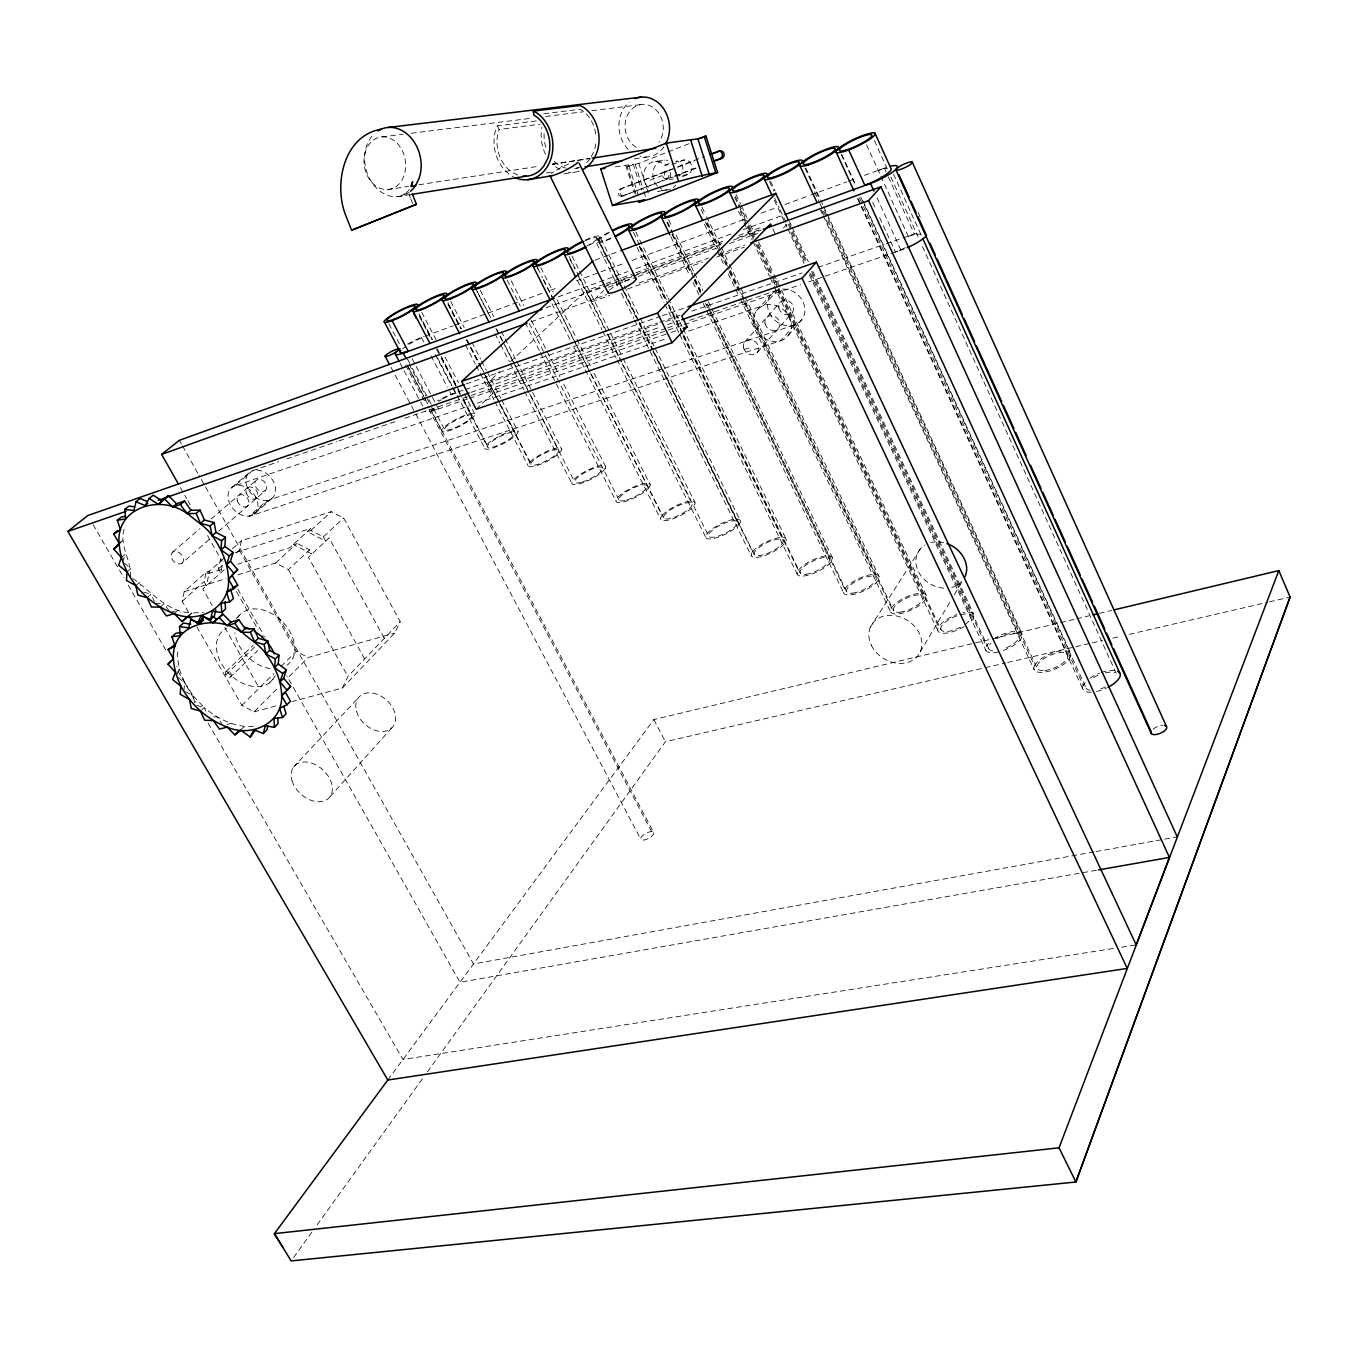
<?xml version="1.0" encoding="UTF-8"?>
<svg xmlns="http://www.w3.org/2000/svg" width="1358" height="1358" viewBox="0 0 1358 1358"><rect width="100%" height="100%" fill="white"/><g stroke="black" fill="none" stroke-linecap="round" stroke-linejoin="round"><path stroke-width="0.75" stroke-dasharray="5 3.75" d="M130.419 577.031C131.998 560.616 118.486 545.509 124.393 528.398M183.958 690.662L184.637 682.65L179.188 668.781L177.202 655.133L177.762 650.974M653.792 832.76L653.181 834.644A7.316 2.852 -28.3 0 1 642.962 840.144A7.316 2.852 -28.3 0 1 643.488 834.898A7.316 2.852 -28.3 0 1 653.419 832.098L430.571 409.233M188.456 612.237L182.176 601.288L184.179 591.698L206.144 572.142L209.573 571.056L206.416 585.722L204.107 581.665L206.144 572.142M222.271 565.607L220.675 572.889L218.4 568.866L220.454 559.411M236.275 552.859L239.364 550.092L241.469 540.705L331.216 511.66L343.608 517.975L400.237 621.692L394.72 633.083L342.403 688.014L292.208 701.56M1083.277 685.043L1083.226 685.247A20.2 8.25 -23.1 0 0 1092.019 692.173M1034.541 665.607L1036.477 662.891A20.047 7.91 -23.6 0 1 1057.509 651.551A20.047 7.91 -23.6 0 1 1071.106 654.929L1068.525 660.124A20.047 7.91 -23.6 0 1 1045.083 672.023A20.047 7.91 -23.6 0 1 1034.541 665.607L827.056 218.876M122.61 561.822L125.309 554.183L121.303 557.527M536.274 120.93L497.334 125.87L495.195 131.76A36.106 29.265 81.6 0 0 513.188 176.744M177.1 674.179L179.188 668.781L176.744 666.048M342.403 688.014L347.903 676.437L400.237 621.692M1068.525 660.124L1071.106 654.929M586.656 162.62A31.54 25.887 82.1 0 0 590.255 158.479L590.323 158.36M591.188 156.696L593.819 151.689M663.739 147.122L663.807 147.02A30.097 25.225 83 0 1 640.059 156.425M920.232 651.84L950.091 601.764M954.351 594.617L962.873 580.307M870.376 627.158L920.486 548.734M1085.093 682.497L1083.226 685.247L862.89 205.381M293.617 1257.491L312.204 1231.689M317.161 1224.814L422.508 1078.693M427.464 1071.818L665.386 741.74L1005.582 662.959M387.811 1080.034L653.877 719.553L1074.619 619.265M998.52 651.908A19.912 7.588 -24.1 0 1 986.349 646.17L988.352 643.488M964.248 626.564A19.776 7.265 -24.6 0 1 944.065 633.286A19.776 7.265 -24.6 0 1 938.65 626.921L940.721 624.29A19.776 7.265 -24.6 0 1 956.864 614.529M891.425 607.875L893.547 605.278A19.64 6.943 -25 0 1 914.324 594.142A19.64 6.943 -25 0 1 926.445 596.96L925.511 599.268A19.64 6.943 -25 0 1 902.51 613.103A19.64 6.943 -25 0 1 891.425 607.875L739.855 292.021M409.284 189.543L405.991 193.498L407.044 192.327L400.746 196.163L404.209 195.111M844.676 588.999L846.849 586.452A19.521 6.62 -25.4 0 1 867.558 575.385A19.521 6.62 -25.4 0 1 879.186 578.016L878.185 580.273A19.521 6.62 -25.4 0 1 855.201 594.023A19.521 6.62 -25.4 0 1 844.676 588.999L706.669 304.396M788.149 335.545L801.729 319.792M757.458 352.333L792.393 312.408M744.591 342.165L779.933 302.579M798.385 570.326L800.626 567.814A19.402 6.298 -25.8 0 1 821.25 556.814A19.402 6.298 -25.8 0 1 832.403 559.275L831.334 561.482A19.402 6.298 -25.8 0 1 808.366 575.113A19.402 6.298 -25.8 0 1 798.385 570.326L683.43 335.613M330.011 796.671L393.192 726.326M119.131 544.32L123.103 539.924L119.097 543.234M756.627 310.626L770.597 295.195M776.42 290.544A19.844 17.128 41.6 0 0 776.861 321.812A19.844 17.128 41.6 0 0 804.904 310.642A19.844 17.128 41.6 0 0 777.845 289.984L763.926 305.363L685.739 332.048M752.553 551.84L754.844 549.362A19.301 5.992 -26.1 0 1 775.401 538.43A19.301 5.992 -26.1 0 1 786.095 540.705L784.941 542.877A19.301 5.992 -26.1 0 1 761.991 556.407A19.301 5.992 -26.1 0 1 752.553 551.84L653.47 351.501M293.43 767.202L358.105 698.131M783.379 228.093L787.759 223.493M196.842 626.853L241.86 705.379L254.065 711.864L278.882 686.893M289.101 676.607L308.079 657.51L394.72 633.083M269.207 682.989L275.131 677.082M241.86 705.379L273.841 673.602M281.038 666.439L296.248 651.314L308.079 657.51M662.229 515.395L664.639 513.001A19.08 5.381 -26.6 0 1 685.043 502.188A19.08 5.381 -26.6 0 1 694.838 504.124L693.531 506.211A19.08 5.381 -26.6 0 1 670.614 519.537A19.08 5.381 -26.6 0 1 662.229 515.395L542.742 278.543M201.714 709.962L204.209 707.552C218.519 719.519 236.886 728.618 256 726.191M230.588 676.861A3.548 2.478 44.8 0 0 228.891 671.565A3.548 2.478 44.8 0 0 225.394 674.094A3.548 2.478 44.8 0 0 230.588 676.861L257.782 650.499M225.988 671.497L253.267 645.22M225.751 674.892L254.523 647.121M476.166 409.233L492.784 393.481L669.07 333.117M604.072 284.246L586.232 290.714L591.782 301.832L603.495 290.697M236.037 618.518L242.148 612.798M237.854 574.875L275.623 563.044L288.422 569.647L309.59 549.82L311.916 554.03L293.328 544.473L296.944 543.336L309.59 549.82M323.391 536.902L325.682 541.078L307.248 531.64L310.846 530.486L323.391 536.902L343.608 517.975M492.784 393.481L487.454 383.177L499.795 371.617M510.608 361.5L586.232 290.714M275.623 563.044L296.944 543.336M310.846 530.486L331.216 511.66M188.117 616.532L191.953 613.052C166.525 612.034 150.874 590.934 131.964 577.897M174.13 613.595L178 610.132L180.631 612.781M224.206 569.732L202.8 588.965L212.221 605.481M182.176 601.288L204.107 581.665M218.4 568.866L222.627 565.081M223.883 558.308L205.958 574.281L223.934 568.595M232.473 548.717L241.469 540.705M530.027 462.059L532.591 459.768A18.808 4.498 -27.2 0 1 560.514 448.021A18.808 4.498 -27.2 0 1 543.845 462.84A18.808 4.498 -27.2 0 1 530.027 462.059L483.176 371.583M160.159 607.145L164.046 603.699L169.258 611.032M251.247 515.633L268.935 500.067M254.201 514.054A17.399 12.68 47.7 0 0 246.053 487.335A17.399 12.68 47.7 0 0 228.755 500.915A17.399 12.68 47.7 0 0 254.201 514.054L271.872 498.505M147.105 597.622L151.027 594.193L154.456 601.713M182.006 563.18A7.248 5.126 47.3 0 0 178.441 552.163A7.248 5.126 47.3 0 0 171.464 557.68A7.248 5.126 47.3 0 0 182.006 563.18L210.745 538.124M218.723 531.165L265.217 490.628A6.875 5.059 47.8 0 0 262.009 480.036A6.875 5.059 47.8 0 0 255.134 485.468A6.875 5.059 47.8 0 0 265.217 490.628M172.585 552.18L199.915 528.686M211.152 519.011L256.339 480.138M135.8 585.638L139.755 582.242L140.57 586.011M486.809 444.609L489.423 442.369A18.723 4.21 -27.4 0 1 509.522 431.81A18.723 4.21 -27.4 0 1 517.619 433.1L516.023 435.018A18.723 4.21 -27.4 0 1 493.209 447.936A18.723 4.21 -27.4 0 1 486.809 444.609L463.01 399.048M231.726 487.539L249.668 472.244A17.196 12.646 47.8 0 0 256.594 498.063A17.196 12.646 47.8 0 0 275.521 487.692A17.196 12.646 47.8 0 0 252.605 470.649L234.662 485.926L469.223 405.906M127.007 571.99L130.979 568.612L124.002 562.959M188.915 615.564L191.953 613.052M240.06 730.027L244.644 726.564M1153.095 729.161L1154.69 728.007A8.437 3.65 -22.3 0 1 1162.601 725.325M1089.965 678.304L1091.934 676.912A20.2 8.25 -23.1 0 1 1099.657 673.093M636.053 194.296L627.158 166.576L633.201 164.199L641.468 190.001M627.158 166.576L638.786 163.384L666.167 152.656M668.119 151.892L689.626 143.456M648.394 187.659A15.074 12.969 82.1 0 1 646.612 166.457A15.074 12.969 82.1 0 1 664.894 165.235L670.428 163.096M695.381 168.036L622.405 196.095A3.684 3.14 81.2 0 1 618.331 193.736A3.684 3.14 81.2 0 1 620.165 189.102L675.944 167.526M677.846 166.796L704.547 156.476M620.165 189.102L694.278 160.855M649.99 180.291L662.11 175.623M621.608 196.265L673.093 176.998M675.045 176.251L696.552 167.985M682.208 176.693L687.725 174.571A7.537 6.518 82.7 0 0 691.578 165.082A7.537 6.518 82.7 0 0 683.159 160.312L673.992 163.86L664.894 165.235M412.051 358.614L438.447 408.775L433.508 410.676A19.453 3.904 -27.5 0 1 425.495 411.27M880.85 176.201L908.23 236.377L914.324 234.034A22.305 4.974 -25 0 1 919.756 232.473M595.008 260.193L618.858 251.366M425.394 336.054L453.216 325.869M455.202 325.139L542.623 293.158M550.567 290.256L558.511 287.353M576.403 280.8L624.086 263.35M632.03 260.447L747.273 218.282M761.193 213.206L777.082 207.384M785.026 204.481L808.876 195.756M810.862 195.026L846.628 181.938M848.614 181.208L856.559 178.305M864.503 175.403L884.381 168.137A22.492 4.38 -25.2 0 1 888.115 166.898M558.308 296.825L627.905 271.549M635.85 268.663L733.286 233.27M743.233 229.655L782.989 215.209M606.041 283.533L633.796 273.484M635.782 272.771L724.968 240.468M738.837 235.46L762.619 226.837M586.962 292.174L604.785 285.723M606.771 285.01L634.526 274.961M636.512 274.248L721.726 243.438M737.581 237.701L761.363 229.095M546.086 307.791L601.9 287.624M603.886 286.911L631.793 276.828M633.779 276.098L721.488 244.406M733.456 240.094L761.346 230.011M608.418 287.2L636.24 277.168M638.226 276.438L715.7 248.48M729.602 243.472L757.424 233.44M531.063 321.795L606.941 294.567M638.888 283.092L708.774 258.003M718.772 254.421L744.727 245.102M591.782 301.832L609.623 295.433M627.447 289.033L702.765 262.043M716.651 257.069L744.388 247.122M466.134 383.941L660.294 316.414M662.297 315.718L688.319 306.67M463.231 390.238L451.196 394.397A19.453 3.904 -27.5 0 0 437.463 400.865M465.234 389.542L657.696 322.898M659.699 322.202L679.747 315.26M691.782 311.101L802.052 272.924M818.093 267.356L884.245 244.457M886.248 243.761L914.324 234.034L886.944 173.773M487.454 383.177L657.713 324.29M665.726 321.523L681.75 315.973M471.09 392.36L659.649 327.329M667.661 324.562L679.696 320.403M252.605 470.649L278.679 461.686M286.691 458.919L292.7 456.848M294.703 456.169L336.801 441.69M338.821 440.994L346.833 438.227M348.836 437.548L396.943 420.997M404.973 418.23L469.121 396.18M471.124 395.484L665.59 328.602M667.593 327.906L681.614 323.085M689.643 320.318L777.845 289.984M467.61 398.963L433.508 410.676L430.571 405.108M469.63 398.267L682.293 325.258M684.296 324.579L800.66 284.62M808.689 281.87L888.947 254.319M890.95 253.623L900.982 250.178A22.305 4.974 -25 0 0 907.212 247.716M671.073 332.438L679.085 329.688M477.252 403.173L667.695 338.193M744.184 349.515L751.025 347.258M407.604 344.066A19.589 3.429 -27.4 0 1 421.421 337.497L424.205 336.597M235.341 552.621L310.676 528.466L289.814 547.732L237.905 564.164M184.179 591.698L225.937 578.61M170.31 612.509L178 610.132M879.678 217.619L895.363 251.875L900.982 250.178L876.589 196.791M452.52 387.624L455.405 393.141L451.196 394.397L448.327 388.897M1096.602 691.477L1101.508 690.085A20.2 8.25 -23.1 0 0 1106.43 688.082M254.065 711.864L276.149 705.888M226.973 724.442L230.809 723.424M1076.69 618.773L1089.065 615.819M1099.369 613.375L1111.744 610.421M1007.636 662.483L1073.618 647.189M1075.672 646.714L1090.118 643.369M1092.171 642.894L1102.475 640.518M1112.796 638.124L1121.029 636.223M1129.279 634.305L1267.421 602.307M1269.475 601.832L1290.1 597.062M1093.988 851.924L473.484 963.959L199.015 475.368M1096.076 851.551L1162.703 839.516M1164.791 839.142L1177.267 836.884M1096.398 870.291L459.972 982.275L286.827 675.894M666.982 189.933L657.883 191.478A15.074 12.969 82.1 0 0 664.198 189.068M564.011 173.841L574.095 172.228M666.048 178.764A3.751 3.225 82.2 0 0 668.374 172.992A3.751 3.225 82.2 0 0 662.789 173.366A3.751 3.225 82.2 0 0 666.048 178.764L667.864 178.475A3.735 3.225 82.2 0 0 670.19 172.721A3.735 3.225 82.2 0 0 664.605 173.077A3.735 3.225 82.2 0 0 667.864 178.475M669.494 179.562L673.11 178.967M687.725 174.571L678.694 176.031A7.571 6.552 82.6 0 0 682.802 167.424A7.571 6.552 82.6 0 0 675.775 161.296L684.822 159.938M397.13 196.706L411.712 194.381M546.493 172.958L552.553 171.991M574.79 168.46L578.898 167.798M634.322 158.988L646.629 157.036M665.42 171.312L667.236 171.04M1113.17 948.512L402.953 1059.512L207.723 722.49M1121.538 947.205L1136.205 944.913M387.505 189.594A26.532 20.659 80.4 0 0 401.408 149.024A26.532 20.659 80.4 0 0 365.591 151.094A26.532 20.659 80.4 0 0 387.505 189.594L408.351 186.386M418.773 184.773L539.686 166.117M552.197 164.199L575.13 160.651M577.201 160.329L589.712 158.411M552.417 164.318L590.255 158.479M552.451 164.199L569.155 161.636M615.293 166.847L633.201 164.199M655.354 161.466L664.486 160.108M497.334 125.87L499.082 129.468L540.026 124.172M381.921 136.903L402.902 134.289M411.304 133.237L530.91 118.316M545.593 116.482L583.363 111.78M591.765 110.728L642.113 104.447M543.896 113.733L580.375 109.251A31.54 25.887 82.1 0 1 583.431 111.339M193.583 612.95L203.361 612.339M155.304 603.58L164.046 603.699M213.562 716.803L217.025 716.939L221.914 723.763M143.642 592.156L151.027 594.193M196.893 705.413L204.209 707.552L205.856 711.168M185.791 691.714L193.175 695.873L204.209 707.552M178.051 677.319L184.637 682.65L193.175 695.873L195.077 704.887M93.142 524.663L123.901 577.795M128.144 585.111L166.355 651.059M178.017 671.208L196.061 702.341M224.766 627.498L259.276 688.082M180.427 487.624L186.691 498.692M187.743 500.542L190.867 506.076M207.553 535.612L222.152 561.448M237.803 589.134L262.841 633.439M236.53 591.528L258.088 629.671M239.364 550.092L296.248 651.314M179.341 440.331L181.412 444.015M182.447 445.865L197.979 473.518M288.422 569.647L347.903 676.437M364.657 658.919L308.436 557.306L329.077 537.887L384.297 638.379M405.669 365.234L421.15 394.618M422.117 396.451L426.005 403.801M428.924 409.352L653.181 834.644M400.203 363.333L403.122 368.85M404.09 370.7L419.656 400.203M420.641 402.053L422.576 405.736M391.036 367.356L414.801 412.272M415.803 414.139L640.67 838.972M388.931 323.917L399.642 344.253M407.434 359.038L411.338 366.439M412.306 368.29L427.889 397.877M428.873 399.727L432.761 407.128M433.728 408.979L444.439 429.315M409.081 364.284L425.682 395.823M426.667 397.69L429.603 403.258M408.826 368.018L429.569 407.366M406.959 364.81L427.397 403.564M441.673 430.673L430.316 409.098A18.689 3.751 -27.5 0 0 438.447 408.775M421.421 337.497L424.307 343.014M431.029 355.864L447.359 387.064M421.727 312.357L436.241 340.162M444.949 356.865L458.495 382.82M464.3 393.956L474.944 414.36M418.926 313.732L432.472 339.704M437.31 348.972L440.213 354.523M441.18 356.39L459.581 391.613M463.451 399.031L472.16 415.718A15.532 3.276 -27.5 0 1 451.399 429.111A15.532 3.276 -27.5 0 1 451.365 422.779A15.532 3.276 -27.5 0 1 472.16 415.718M419.283 315.311L431.912 339.5M441.639 358.105L462.043 397.181M419.673 316.957L430.469 337.633M436.376 348.904L440.298 356.424M441.282 358.308L456.984 388.388M457.969 390.272L461.89 397.792M462.874 399.659L487.42 446.663M437.48 357.816L456.152 393.531M457.12 395.399L484.636 448.021M435.205 354.54L451.552 385.791M653.877 719.553L665.386 741.74M450.754 301.459L464.232 327.499M471.922 342.369L480.579 359.106M481.547 360.973L486.351 370.276M487.318 372.126L500.779 398.166M501.747 400.033L518.094 431.64M447.919 302.851L461.397 328.891M467.186 340.043L480.647 366.083M481.615 367.933L484.5 373.518M485.468 375.368L515.31 433.015A15.6 3.497 -27.4 0 1 494.635 446.561A15.6 3.497 -27.4 0 1 494.142 440.009A15.6 3.497 -27.4 0 1 515.31 433.015M448.395 304.413L460.956 328.67M466.762 339.856L478.356 362.247M479.323 364.114L482.209 369.716M447.936 304.124L460.6 328.602M466.456 339.907L480.104 366.253M485.96 377.558L498.624 402.036M499.608 403.92L530.808 464.181M465.556 345.068L475.317 363.893M476.302 365.777L479.221 371.413M480.189 373.297L493.854 399.659M494.838 401.544L528.007 465.539M480.291 290.391L493.701 316.533M501.357 331.471L504.225 337.073M505.193 338.94L515.717 359.48M516.668 361.347L561.686 449.108M477.422 291.8L490.849 317.925M496.587 329.128L499.472 334.73M500.423 336.597L504.259 344.066M505.21 345.934L529.162 392.598M530.129 394.465L558.868 450.483A15.668 3.735 -27.2 0 1 538.311 464.164A15.668 3.735 -27.2 0 1 537.344 457.408A15.668 3.735 -27.2 0 1 558.868 450.483M475.147 287.692L490.527 317.67M495.891 328.483L502.07 340.145M503.02 342.029L574.621 481.852M494.94 333.627L499.744 342.98M500.695 344.847L509.352 361.686M510.302 363.554L523.764 389.729M524.714 391.596L571.786 483.227M511.287 281.004L523.679 305.397M531.317 320.403L559.92 376.675M563.723 384.178L605.685 466.728M507.196 280.155L520.335 306.059M529.23 323.459L544.66 353.691M545.203 354.947L618.858 499.71M525.088 322.542L539.449 350.72M540.399 352.605L616.006 501.102M537.751 268.222L542.521 277.677M543.472 279.561L552.995 298.471M553.945 300.356L590.153 372.194M591.103 374.078L663.519 517.754M535.969 264.895L539.771 272.466M551.976 303.7L570.088 339.602M573.908 347.156L584.381 367.95M585.349 369.834L660.667 519.129M540.891 267.679L553.249 292.191M557.052 299.728L576.03 337.446M576.98 339.33L590.289 365.726M594.074 373.28L650.109 484.534M572.007 256.017L578.627 269.291M579.577 271.193L622.134 356.509M623.084 358.41L694.99 502.511M569.087 256.475L606.805 332.014M607.739 333.898L708.638 535.952M570.004 259.378L574.74 268.85M578.525 276.438L604.089 327.618M607.875 335.188L621.132 361.737M622.066 363.621L692.122 503.903A15.906 4.481 -26.6 0 1 671.904 518.043A15.906 4.481 -26.6 0 1 669.477 510.608A15.906 4.481 -26.6 0 1 692.122 503.903M577.439 280.597L601.967 329.688M602.918 331.573L616.125 358.003M617.058 359.887L705.77 537.344M585.773 239.891A19.912 3.395 -26.6 0 1 599.896 236.564L639.211 316.091M640.144 317.993L654.183 346.392M655.116 348.293L740.297 520.657M609.318 232.608A16.737 2.869 -26.5 0 0 599.099 240.756L623.543 290.154M624.476 292.055L638.583 320.573M639.516 322.474L754.199 554.353M597.995 239.364L623.39 290.68M624.324 292.581L638.43 321.099M639.363 323L652.519 349.6M585.162 240.79A16.585 2.818 -26.6 0 1 596.909 238.023L638.124 321.337M639.058 323.221L652.179 349.736M653.113 351.62L737.411 522.049A15.99 4.736 -26.4 0 1 717.313 536.376A15.99 4.736 -26.4 0 1 714.376 528.686A15.99 4.736 -26.4 0 1 737.411 522.049M608.367 232.473A20.098 3.446 -26.5 0 0 596.111 242.25L617.737 285.927M621.506 293.532L633.728 318.23M634.661 320.132L751.297 555.745M633.456 232.371L667.915 302.766M668.849 304.667L682.819 333.219M683.753 335.12L800.218 572.923M639.652 246.256L667.593 303.292M668.526 305.194L682.497 333.712M639.329 246.749L665.301 299.795M669.019 307.366L682.005 333.898M682.938 335.799L783.159 540.399A16.075 4.991 -26.1 0 1 763.179 554.862A16.075 4.991 -26.1 0 1 759.733 546.934A16.075 4.991 -26.1 0 1 783.159 540.399M636.953 247.19L663.977 302.342M664.911 304.243L678.898 332.778M679.832 334.679L797.299 574.332M635.833 232.014L667.355 296.434M668.289 298.336L682.191 326.752M683.125 328.653L786.061 538.99M668.628 219.724L672.329 227.363M676.029 235.002L693.599 271.261M694.515 273.162L702.85 290.34M708.384 301.799L711.168 307.519M712.084 309.42L832.284 557.51M667.44 221.897L694.227 277.185M695.16 279.086L700.694 290.527M707.162 303.869L846.696 591.681M666.965 222.508L671.582 232.031M672.516 233.932L693.751 277.728M694.668 279.629L701.135 292.972M672.074 234.578L690.577 272.737M694.278 280.376L700.762 293.718M705.379 303.258L709.097 310.897M710.013 312.798L829.365 558.919M670.852 236.75L689.338 274.859M693.038 282.481L699.506 295.823M703.206 303.445L705.99 309.166M706.907 311.067L843.759 593.09M702.018 207.197L705.685 214.836M706.601 216.754L720.351 245.425M721.268 247.343L728.601 262.637M729.518 264.555L744.184 295.144M745.101 297.062L878.965 576.216M701.084 209.302L703.834 215.039M707.501 222.678L720.351 249.431M721.268 251.349L729.518 268.544M730.434 270.463L744.184 299.116M745.101 301.035L893.632 610.642M706.89 223.306L717.873 246.205M721.539 253.844L728.873 269.122M729.789 271.023L738.939 290.12M705.379 222.084L719.146 250.755M720.063 252.673L728.312 269.869M729.229 271.787L738.413 290.901M743.912 302.376L876.029 577.625M704.429 224.189L716.345 249.04M717.279 250.941L724.612 266.236M728.278 273.875L734.712 287.251M735.629 289.152L739.295 296.808M740.212 298.709L890.678 612.051M738.582 211.339L743.115 220.879M744.031 222.797L752.196 239.959M753.096 241.877L769.426 276.234M770.326 278.135L938.089 631.198M736.002 194.398L740.517 203.938M741.434 205.839L746.866 217.297M750.482 224.919L755.014 234.459M758.63 242.097L773.109 272.635M774.026 274.537L926.122 595.11M735.357 196.435L748.054 223.17M748.954 225.072L754.386 236.53M758.019 244.168L774.332 278.526M775.231 280.444L941.06 629.773A16.483 6.043 -24.6 0 0 962.856 625.902M734.593 197.148L739.142 206.722M740.042 208.64L747.324 223.968M748.224 225.869L753.69 237.361M757.323 245.017L777.319 287.149M778.236 289.067L938.65 626.921M740.195 211.288L746.577 224.698M747.477 226.616L754.759 241.962M755.676 243.863L772.057 278.373M772.974 280.291L776.606 287.947M777.523 289.865L923.168 596.518M772.889 228.925L775.299 234.051M770.631 181.395L775.112 190.969M789.507 221.609L791.29 225.445M792.189 227.363L808.383 261.822M812.865 271.396L973.754 614.189M769.392 181.463L773.89 191.037M789.185 223.629L791.884 229.366M792.783 231.284L807.178 261.958M811.677 271.532L988.964 649.124M788.2 224.274L806.177 262.552M811.575 274.027L986.349 646.17M774.688 198.251L779.186 207.825M780.086 209.743L787.284 225.055M790.882 232.71L805.277 263.35M809.775 272.924L970.783 615.615A16.483 6.043 -24.6 0 1 966.132 623.661M774.332 200.254L786.944 227.075M787.844 228.993L804.055 263.486M809.453 274.978L985.976 650.533M805.905 168.171L822.863 204.702M823.746 206.62L826.428 212.391M827.328 214.309L1021.878 633.473M804.971 168.12L819.214 198.811M824.561 210.303L827.226 216.058M828.125 217.976L1037.359 668.645M814.562 191.987L819.027 201.595M819.909 203.513L822.592 209.268M823.491 211.203L826.156 216.957M821.505 210.083L825.07 217.772M825.97 219.707L1018.89 634.899A16.585 6.315 -24.1 0 1 1003.409 649.073M820.487 209.947L822.269 213.783M823.169 215.701L1034.338 670.071M841.841 154.659L855.964 185.435M863.026 200.831L1070.494 652.943M841.23 154.54L855.387 185.384M860.7 196.944L1086.247 688.387M859.359 197.691L862.007 203.462M858.086 198.54L860.734 204.311M861.617 206.229L1067.473 654.369M857.492 198.523L1083.209 689.813M872.719 202.393L875.333 208.113M866.574 144.831L879.984 174.316M893.496 174.062L920.996 234.696M874.348 140.553L887.47 169.444M890.967 177.151L918.076 236.852M922.438 246.494L1116.565 674.06M886.095 171.889L884.381 168.137L878.286 170.565A21.558 4.193 -25.3 0 1 886.57 168.171M918.127 212.527L920.707 218.231M410.235 197.521A11.713 6.586 67.5 0 1 409.522 193.973A11.611 6.535 67.5 0 0 410.201 197.555L413.511 205.601M638.786 163.384L648.92 195.009M635.069 163.928L643.319 189.696M643.964 191.665L645.865 197.606M629.026 166.304L637.904 193.99M625.699 165.303L634.644 193.226M1101.287 672.499A20.2 8.25 -23.1 0 1 1114.612 670.411M905.497 247.648A21.372 4.753 -25 0 1 895.363 251.875M908.23 236.377A21.372 4.753 -25 0 1 921.318 235.919M438.838 401.289A18.689 3.751 -27.5 0 1 441.469 399.693M442.844 398.896A18.689 3.751 -27.5 0 1 455.405 393.141M402.647 348.819A18.825 3.293 -27.4 0 1 405.397 346.697M408.928 344.389A18.825 3.293 -27.4 0 1 424.324 336.631M1003.307 650.482A19.912 7.588 -24.1 0 0 1021.623 637.819L1022.387 635.408A19.912 7.588 -24.1 0 0 995.295 638.039M971.293 621.098A19.776 7.265 -24.6 0 0 973.33 618.433L974.161 616.091A19.776 7.265 -24.6 0 0 962.992 612.764M610.523 238.838A20.098 3.446 -26.5 0 1 596.111 242.25M599.896 236.564A19.912 3.395 -26.6 0 1 587.556 246.307M611.134 237.922A16.737 2.869 -26.5 0 1 599.099 240.756M596.909 238.023A16.585 2.818 -26.6 0 1 586.639 246.154M996.721 638.701A16.585 6.315 -24.1 0 1 1018.907 634.933M992.664 650.872A16.585 6.315 -24.1 0 1 990.933 643.251M960.581 614.699A16.483 6.043 -24.6 0 1 970.8 615.632M941.077 629.823A16.483 6.043 -24.6 0 1 956.711 615.887M1105.582 686.927A16.839 6.875 -23.1 0 1 1097.4 689.762M1090.321 690.288A16.839 6.875 -23.1 0 1 1086.247 684.585M1093.513 677.625A16.839 6.875 -23.1 0 1 1099.946 674.434M1105.361 672.787A16.839 6.875 -23.1 0 1 1114.952 672.838M961.854 581.513A26.515 21.915 30.6 0 1 951.686 587.454M943.725 588.15A26.515 21.915 30.6 0 1 917.838 570.326A26.515 21.915 30.6 0 1 924.985 545.016M930.603 542.657A26.515 21.915 30.6 0 1 943.606 542.589M275.267 675.452A35.019 24.716 44.9 0 1 229.706 674.332A35.019 24.716 44.9 0 1 226.616 628.262M270.157 668.611A34.612 24.648 44.9 0 1 234.917 632.794M237.786 617.534A34.612 24.648 44.9 0 1 281.666 620.996A34.612 24.648 44.9 0 1 286.979 665.267M264.437 636.189A3.463 2.461 44.9 0 1 265.217 636.512M609.419 290.222A15.617 2.988 -26.5 0 1 631.198 278.814M628.194 149.431A30.097 25.225 83 0 1 629.28 102.071M636.274 147.309A22.73 19.046 83 0 1 627.515 115.107A22.73 19.046 83 0 1 654.963 108.929A22.73 19.046 83 0 1 658.919 142.217M551.484 173.484A15.855 2.224 -26.7 0 1 553.623 171.923M556.457 170.123A15.855 2.224 -26.7 0 1 570.581 163.096M517.737 174.961A32.439 26.294 81.6 0 1 499.082 129.468M579.391 171.057A35.087 28.824 82.1 0 1 568.663 172.16M559.836 169.36A35.087 28.824 82.1 0 1 553.47 164.878M545.56 154.32A35.087 28.824 82.1 0 1 541.961 127.279M565.98 168.12A31.54 25.887 82.1 0 1 553.741 160.77M545.831 147.241A31.54 25.887 82.1 0 1 544.32 131.098M586.232 113.868A31.54 25.887 82.1 0 1 595.907 135.681M595.755 143.914A31.54 25.887 82.1 0 1 594.464 149.821M579.34 167.306A31.54 25.887 82.1 0 1 576.098 168.307M409.047 192.412A35.019 27.856 76.8 0 1 370.921 181.004A35.019 27.856 76.8 0 1 373.552 134.476M670.275 189.22A14.972 12.901 82.2 0 1 660.395 188.355M657.527 186.148A14.972 12.901 82.2 0 1 653.979 168.307A14.972 12.901 82.2 0 1 667.864 160.397M675.741 185.011A14.972 12.901 82.2 0 1 673.262 187.54M624.239 195.79A3.684 3.14 81.2 0 1 620.182 193.43A3.684 3.14 81.2 0 1 621.998 188.796M740.246 522.321L739.007 524.46A19.182 5.67 -26.4 0 1 716.073 537.87A19.182 5.67 -26.4 0 1 707.179 533.524L709.521 531.097A19.182 5.67 -26.4 0 1 729.993 520.216A19.182 5.67 -26.4 0 1 740.246 522.321M649.888 486.113L648.496 488.15A18.995 5.076 -26.9 0 1 625.614 501.374A18.995 5.076 -26.9 0 1 617.737 497.435L620.199 495.093A18.995 5.076 -26.9 0 1 640.518 484.348A18.995 5.076 -26.9 0 1 649.888 486.113M605.362 468.272L603.92 470.275A18.893 4.787 -27.1 0 1 575.436 484.585A18.893 4.787 -27.1 0 1 584.806 471.684A18.893 4.787 -27.1 0 1 605.362 468.272M794.447 324.935L780.816 340.705L249.023 516.363L266.728 500.796L794.447 324.935M474.383 415.769L472.72 417.653A18.639 3.921 -27.5 0 1 444.694 431.776A18.639 3.921 -27.5 0 1 455.388 419.656A18.639 3.921 -27.5 0 1 474.383 415.769M1044.574 670.479A16.703 6.603 -23.6 0 0 1067.982 656.033A16.703 6.603 -23.6 0 0 1044.76 658.121A16.703 6.603 -23.6 0 0 1044.574 670.479M900.065 612.169A16.364 5.771 -25 0 0 923.423 598.063A16.364 5.771 -25 0 0 901.78 600.609A16.364 5.771 -25 0 0 900.065 612.169M852.858 593.123A16.262 5.517 -25.4 0 0 876.216 579.119A16.262 5.517 -25.4 0 0 855.065 581.818A16.262 5.517 -25.4 0 0 852.858 593.123M806.126 574.264A16.177 5.245 -25.8 0 0 829.466 560.379A16.177 5.245 -25.8 0 0 808.825 563.214A16.177 5.245 -25.8 0 0 806.126 574.264M626.938 499.914A15.821 4.227 -26.9 0 0 647.274 485.909A15.821 4.227 -26.9 0 0 625.003 492.699A15.821 4.227 -26.9 0 0 626.938 499.914M582.395 481.954A15.753 3.989 -27.1 0 0 602.85 468.103A15.753 3.989 -27.1 0 0 580.952 474.961A15.753 3.989 -27.1 0 0 582.395 481.954M356.577 711.439A22.543 16.211 42.2 0 0 390.119 729.246A22.543 16.211 42.2 0 0 380.41 695.788A22.543 16.211 42.2 0 0 356.577 711.439M292.089 780.816A23.527 16.381 42.2 0 0 326.905 799.624A23.527 16.381 42.2 0 0 316.329 765.165A23.527 16.381 42.2 0 0 292.089 780.816M871.259 645.067A27.873 22.475 31.4 0 0 916.99 656.746A27.873 22.475 31.4 0 0 897.825 616.277A27.873 22.475 31.4 0 0 871.259 645.067M246.256 493.141A6.926 5.059 47.7 0 0 256.39 498.335A6.926 5.059 47.7 0 0 253.148 487.692A6.926 5.059 47.7 0 0 246.256 493.141M237.277 500.881A6.96 5.076 47.7 0 0 247.462 506.11A6.96 5.076 47.7 0 0 244.185 495.415A6.96 5.076 47.7 0 0 237.277 500.881M743.505 347.563A8.199 6.977 41.6 0 0 756.151 353.606A8.199 6.977 41.6 0 0 753.452 340.552A8.199 6.977 41.6 0 0 743.505 347.563M764.978 323.425A8.046 6.892 41.6 0 0 777.404 329.315A8.046 6.892 41.6 0 0 774.807 316.482A8.046 6.892 41.6 0 0 764.978 323.425M753.911 323.832A20.115 17.247 41.6 0 0 784.907 338.668A20.115 17.247 41.6 0 0 778.524 306.552A20.115 17.247 41.6 0 0 753.911 323.832M778.83 307.859A7.944 6.841 41.6 0 0 791.103 313.647A7.944 6.841 41.6 0 0 788.574 300.95A7.944 6.841 41.6 0 0 778.83 307.859"/><path stroke-width="1.5" d="M188.117 616.532L197.436 623.407L201.171 615.734L210.592 619.435L212.442 611.219L221.727 612.526L221.133 603.258L229.672 602.018L226.633 592.343L233.882 588.642L228.517 579.187L233.848 573.212L226.633 564.69L229.315 555.88L221.031 549.871L221.609 540.688L225.462 537.293L216.007 532.37L214.055 522.524L204.43 519.995L200.067 510.167L190.952 510.235L187.014 513.562C161.568 494.176 115.871 506.687 119.097 543.234C121.354 574.909 144.797 602.714 174.13 613.595C198.607 624.307 230.351 607.62 228.517 579.187C227.957 563.281 221.439 548.445 212.12 535.748C203.717 522.881 187.76 517.992 180.563 504.378L172.602 507.077L164.471 498.861L158.309 504.344L149.21 498.454L145.136 505.532L135.987 501.781L133.984 510.506L124.783 509.386L125.615 518.875L117.331 520.301L120.539 530.061L113.682 533.864L119.097 543.234L113.783 549.107L121.303 557.527L118.621 565.183L127.007 571.99L126.447 580.426L135.8 585.638L137.871 595.076L147.105 597.622L151.417 607.026L160.159 607.145L166.44 615.972L174.13 613.595L182.04 621.557L188.915 615.564M221.031 549.871L224.885 546.459L225.462 537.293M278.984 655.303L278.288 663.994L286.402 669.918L283.618 678.236L290.646 686.52L287.03 690.187L279.969 681.886L282.77 673.568L274.622 667.627L275.318 658.919L278.984 655.303L269.648 650.363L267.832 640.942L258.309 638.294L254.099 628.822L245.068 628.652L241.317 632.2C217.093 613.663 171.363 622.575 173.4 658.664C175.335 689.643 198.794 716.226 227.142 727.09C250.432 737.649 282.753 723.831 281.666 695.737C281.31 680.409 274.927 666.15 265.964 653.962C257.697 641.4 242.131 636.562 235.036 623.271L227.092 625.648L219.113 617.618L212.917 622.677L203.955 616.821L199.813 623.441L190.765 619.638L188.66 627.888L179.528 626.581L180.224 635.646L171.957 636.783L175.029 646.136L168.137 649.582L173.4 658.664L168.036 664.113L175.403 672.329L172.602 679.543L180.869 686.231L180.19 694.244L189.424 699.472L191.325 708.503L200.475 711.168L204.634 720.232L213.325 720.589L219.453 729.144L227.142 727.09L234.883 734.865L240.994 730.248L250.178 737.038L255.711 729.738M215.786 609.776L214.394 615.938L210.592 619.435M250.178 737.038L253.98 729.823L263.299 733.592L265.251 725.817L274.469 727.294L278.067 723.576L277.796 718.297M267.882 726.004L266.915 729.891L263.299 733.592M226.633 564.69L230.453 561.261L233.152 552.451L224.885 546.459M411.474 185.554L412.679 181.717L410.982 186.521M1113.815 609.929L1278.812 570.598L1290.1 597.062L1075.892 1182.003L291.138 1260.92L274.435 1233.641L387.811 1080.034L1127.242 968.424L802.069 278.203L816.413 262.128L1136.205 944.913L1169.442 857.424L868.526 200.661L880.952 186.793L1177.267 836.884M1290.1 597.062L1075.892 1182.003L1059.036 1147.816L1278.812 570.598M203.327 615.683L201.256 619.91L197.436 623.407M665.522 143.829L667.253 140.638A30.097 25.225 83 0 0 662.619 107.367A30.097 25.225 83 0 0 635.069 98.608M228.517 579.187L237.65 569.766L230.453 561.261M593.022 260.923L461.652 381.411L476.166 409.233L672.091 342.708L687.097 326.938L681.75 315.973L770.546 223.968L771.276 225.513L767.304 226.956M274.469 727.294L273.993 718.45L282.498 717.499L279.612 708.214L286.844 704.87L281.666 695.737L290.646 686.52M282.498 717.499L286.097 713.799L283.805 706.381M286.844 704.87L290.459 701.186L285.282 692.071L281.666 695.737M461.652 381.411L657.51 313.053L775.774 193.362L788.319 220.064M234.883 734.865L238.55 731.181M279.969 681.886L283.618 678.236M282.77 673.568L286.402 669.918M274.622 667.627L278.288 663.994M275.318 658.919L265.964 653.962L269.648 650.363M265.964 653.962L264.131 644.524L267.832 640.942M241.317 632.2L250.381 632.37L254.591 641.859L258.309 638.294M250.381 632.37L254.099 628.822M235.036 623.271L238.787 619.74L245.068 628.652M227.092 625.648L230.86 622.117L238.787 619.74M168.036 664.113L171.855 660.582M212.917 622.677L222.916 614.105L230.86 622.117M219.113 617.618L222.916 614.105M229.672 602.018L233.457 598.522L230.453 588.863M221.727 612.526L225.53 609.012L225.055 601.611M199.813 623.441L203.632 619.944M233.882 588.642L237.667 585.162L232.337 575.724M168.137 649.582L175.42 644.354M226.633 592.343L229.179 590.017M171.957 636.783L175.81 633.286L181.989 632.421M233.848 573.212L237.65 569.766M182.04 621.557L185.893 618.077M179.528 626.581L183.381 623.084L190.663 624.12M229.315 555.88L233.152 552.451M158.309 504.344L168.46 495.568L176.574 503.767L184.518 501.068L190.952 510.235M221.609 540.688L212.12 535.748L216.007 532.37M187.014 513.562L196.129 513.494L200.509 523.356L210.15 525.885L214.055 522.524M200.509 523.356L204.43 519.995M196.129 513.494L200.067 510.167M172.602 507.077L176.574 503.767M180.563 504.378L184.518 501.068M113.783 549.107L117.807 545.78M164.471 498.861L168.46 495.568M113.682 533.864L117.705 530.554M149.21 498.454L153.233 495.178L162.315 501.051M145.136 505.532L147.818 503.343M117.331 520.301L121.371 517.008L125.513 516.295M124.783 509.386L128.84 506.11L134.34 506.772M135.987 501.781L140.01 498.505L147.326 501.492M387.811 1080.034L67.9 531.402L87.829 515.514L464.13 384.637M178.356 483.94L161.653 454.404L179.341 440.331L542.097 309.234M381.191 129.197C344.219 135.545 333.847 182.736 345.017 213.546L351.62 230.232L416.465 204.294L412.391 194.228M416.465 204.294L351.62 230.232M232.252 587.946L237.667 585.162M195.365 621.574L197.979 622.303M392.106 320.675L408.147 351.179L403.207 353.165A19.589 3.429 -27.4 0 1 400.101 348.836M600.745 168.986L666.337 143.116L697.893 138.839L705.973 136.123L717.601 172.5L650.193 198.964L638.6 202.223L644.66 199.915L612.475 205.499L600.745 168.986L604.904 168.375M699.709 138.584L705.973 136.123M710.268 154.252L719.655 151.044A3.785 3.31 83.6 0 1 723.916 153.437A3.785 3.31 83.6 0 1 721.947 158.224L714.138 161.229M711.847 154.065L717.703 151.807M714.461 160.685L721.947 158.224M612.475 205.499C646.493 190.714 681.292 178.832 717.601 172.5M620.844 250.636L775.774 193.362M554.336 298.268L403.207 353.165L406.144 358.716M784.975 214.496L870.478 183.432A22.492 4.38 -25.2 0 0 894.973 170.174A22.492 4.38 -25.2 0 0 889.796 166.423M763.349 229.281L880.952 186.793M161.653 454.404L527.074 323.238M750.719 242.963L868.526 200.661M688.319 306.67L816.413 262.128M67.9 531.402L126.073 511.338M158.173 500.27L469.087 393.039M681.716 319.724L802.069 278.203M683.091 328.313L687.097 326.938M848.699 149.923L864.876 185.265L870.478 183.432L873.975 191.071M411.864 186.555L415.718 185.299M1093.19 614.851L1097.315 613.867M1098.486 869.918L1169.442 857.424M527.685 179.697L551.891 175.793M411.712 194.381L526.293 176.167M585.06 166.813L621.998 160.94M592.292 158.156L655.642 148.277M388.269 127.448L641.485 97.08M522.847 176.099A32.439 26.294 81.6 0 0 544.049 165.608L547.63 158.631A32.439 26.294 81.6 0 0 533.779 114.972L533.321 111.084L579.951 105.466L583.38 107.197A35.087 28.824 82.1 0 1 599.048 139.687A35.087 28.824 82.1 0 1 582.735 169.614M1059.036 1147.816L274.231 1233.658L282.668 1247.085M254.591 641.859L264.131 644.524M533.321 111.084L536.817 112.867A36.106 29.265 81.6 0 1 550.754 159.31A36.106 29.265 81.6 0 1 514.937 177.575M212.238 616.243L216.72 619.163M1117.651 671.175L1119.603 672.617A20.2 8.25 -23.1 0 1 1108.009 687.301M395.331 354.115L399.218 361.483M385.095 356.119L389.05 363.604M384.178 321.591L400.152 351.892M412.917 310.829L429.62 342.776M413.528 313.07L416.312 318.383M442.148 299.88L459.717 333.779M471.871 288.745L489.169 322.406M502.121 277.422L519.35 311.254M532.896 265.896L550.058 299.914M564.232 254.167L575.554 276.828M549.837 175.538L607.977 292.598M657.51 313.053L672.091 342.708M579.17 163.333L636.002 278.797M628.55 230.062L636.019 245.289M661.601 217.687L669.918 234.849M695.245 205.092L702.595 220.369M729.518 192.259L736.783 207.519M764.435 179.171L771.633 194.5M799.998 165.863L816.922 202.291M836.239 152.283L853.944 190.816M898.894 174.588L909.249 197.453M910.98 201.273L916.158 212.697M917.872 216.516L926.512 235.562A22.305 4.974 -25 0 1 907.212 247.716M930.009 243.286L935.255 254.863M937.003 258.733L962.347 314.7M964.095 318.553L974.586 341.707M976.334 345.577L1001.678 401.544M1003.426 405.397L1013.917 428.568M1015.665 432.421L1026.156 455.575M1030.518 465.234L1041.009 488.388M1042.757 492.241L1053.248 515.412M1054.996 519.265L1065.487 542.419M1067.235 546.289L1080.34 575.232M1082.088 579.102L1092.579 602.256M1094.327 606.109L1104.818 629.28M1106.566 633.134L1111.812 644.711M1113.56 648.581L1151.143 731.555M895.974 170.022L1151.245 733.541M874.959 133.186L890.916 168.375A21.558 4.193 -25.3 0 1 884.262 175.742A21.558 4.193 -25.3 0 1 864.876 185.265M922.744 238.567L1119.603 672.617M912.203 162.043A9.082 1.765 -25.1 0 1 903.46 168.256A9.082 1.765 -25.1 0 1 896.297 168.867L900.507 165.88A9.082 1.765 -25.1 0 1 912.203 162.043L1166.437 726.394M704.174 136.377L715.802 172.789M697.893 138.839L709.504 175.199M690.594 139.823L702.273 176.37M666.337 143.116L678.236 180.308M210.15 525.885L212.12 535.748M408.147 351.179A18.825 3.293 -27.4 0 1 400.865 350.602M612.967 230.079A20.098 3.446 -26.5 0 1 632.132 224.46A20.098 3.446 -26.5 0 1 615.259 236.632M613.154 230.622A16.737 2.869 -26.5 0 1 629.127 225.937A16.737 2.869 -26.5 0 1 615.072 236.088M586.045 247.139A19.912 3.395 -26.6 0 1 564.385 254.455A19.912 3.395 -26.6 0 1 581.156 242.03M585.383 246.833A16.585 2.818 -26.6 0 1 567.203 252.724A16.585 2.818 -26.6 0 1 583.889 241.368M1164.264 725.376A8.437 3.65 -22.3 0 1 1162.092 732.471A8.437 3.65 -22.3 0 1 1150.922 732.641M946.899 543.556A26.515 21.915 30.6 0 1 965.012 576.726M244.695 627.226A35.019 24.716 44.9 0 1 249.499 628.89M254.218 631.232A35.019 24.716 44.9 0 1 274.35 653.928M261.924 636.936A3.463 2.461 44.9 0 1 262.96 636.172M635.255 278.305A15.617 2.988 -26.5 0 1 622.949 288.592A15.617 2.988 -26.5 0 1 608.231 291.614M577.931 162.23A15.855 2.224 -26.7 0 1 557.408 173.943L554.37 175.046A15.855 2.224 -26.7 0 1 550.465 175.878M377.931 130.911A35.019 27.856 76.8 0 1 410.965 137.786A35.019 27.856 76.8 0 1 419.232 177.949L415.667 185.418A35.019 27.856 76.8 0 1 410.523 191.24M717.89 151.298A3.785 3.31 83.6 0 1 722.167 153.692A3.785 3.31 83.6 0 1 720.198 158.496M398.963 349.278L397.911 350.551A7.792 1.358 -27.5 0 1 386.962 356.288A7.792 1.358 -27.5 0 1 388.744 353.012A7.792 1.358 -27.5 0 1 398.777 348.972L398.963 349.278M844.387 151.4A21.66 3.887 -25.4 0 0 875.18 134.204A21.66 3.887 -25.4 0 0 847.307 142.675A21.66 3.887 -25.4 0 0 844.387 151.4M807.84 165.065A21.405 3.819 -25.6 0 0 838.446 147.988A21.405 3.819 -25.6 0 0 811.235 156.238A21.405 3.819 -25.6 0 0 807.84 165.065M846.221 149.957A18.044 3.242 -25.4 0 0 871.921 135.63A18.044 3.242 -25.4 0 0 848.716 142.675A18.044 3.242 -25.4 0 0 846.221 149.957M771.972 178.475A21.168 3.751 -25.7 0 0 802.408 161.534A21.168 3.751 -25.7 0 0 775.842 169.546A21.168 3.751 -25.7 0 0 771.972 178.475M736.766 191.648A20.93 3.701 -25.9 0 0 767.032 174.809A20.93 3.701 -25.9 0 0 741.078 182.6A20.93 3.701 -25.9 0 0 736.766 191.648M773.856 177.049A17.637 3.123 -25.7 0 0 799.217 162.909A17.637 3.123 -25.7 0 0 777.115 169.58A17.637 3.123 -25.7 0 0 773.856 177.049M809.691 163.622A17.841 3.191 -25.6 0 0 835.221 149.397A17.841 3.191 -25.6 0 0 812.576 156.255A17.841 3.191 -25.6 0 0 809.691 163.622M450.771 298.726A19.216 3.157 -27.2 0 0 476.454 282.922A19.216 3.157 -27.2 0 0 450.669 292.632A19.216 3.157 -27.2 0 0 450.771 298.726M421.269 309.76A19.063 3.106 -27.3 0 0 446.918 294.024A19.063 3.106 -27.3 0 0 421.557 303.581A19.063 3.106 -27.3 0 0 421.269 309.76M480.783 287.506A19.385 3.225 -27 0 0 506.517 271.617A19.385 3.225 -27 0 0 480.291 281.513A19.385 3.225 -27 0 0 480.783 287.506M392.258 320.607A18.91 3.055 -27.4 0 0 417.857 304.939A18.91 3.055 -27.4 0 0 392.937 314.343A18.91 3.055 -27.4 0 0 392.258 320.607M422.694 308.538A15.889 2.597 -27.3 0 0 444.083 295.416A15.889 2.597 -27.3 0 0 422.966 303.377A15.889 2.597 -27.3 0 0 422.694 308.538M393.701 319.385A15.753 2.546 -27.4 0 0 415.056 306.331A15.753 2.546 -27.4 0 0 394.295 314.139A15.753 2.546 -27.4 0 0 393.701 319.385M702.222 204.566A20.709 3.633 -26.1 0 0 732.301 187.845A20.709 3.633 -26.1 0 0 706.958 195.433A20.709 3.633 -26.1 0 0 702.222 204.566M738.667 190.205A17.433 3.072 -25.9 0 0 763.892 176.184A17.433 3.072 -25.9 0 0 742.3 182.668A17.433 3.072 -25.9 0 0 738.667 190.205M668.306 217.246A20.489 3.565 -26.2 0 0 698.199 200.644A20.489 3.565 -26.2 0 0 673.449 208.029A20.489 3.565 -26.2 0 0 668.306 217.246M704.14 203.123A17.264 3.022 -26.1 0 0 729.212 189.203A17.264 3.022 -26.1 0 0 708.112 195.501A17.264 3.022 -26.1 0 0 704.14 203.123M635.001 229.706A20.285 3.514 -26.4 0 0 664.724 213.223A20.285 3.514 -26.4 0 0 640.552 220.403A20.285 3.514 -26.4 0 0 635.001 229.706M670.241 215.82A17.077 2.971 -26.2 0 0 695.16 201.986A17.077 2.971 -26.2 0 0 674.553 208.113A17.077 2.971 -26.2 0 0 670.241 215.82M640.297 227.126A16.907 2.92 -26.4 0 0 661.906 213.596A16.907 2.92 -26.4 0 0 638.056 222.576A16.907 2.92 -26.4 0 0 640.297 227.126M511.321 276.081A19.538 3.276 -26.9 0 0 537.106 260.125A19.538 3.276 -26.9 0 0 510.421 270.191A19.538 3.276 -26.9 0 0 511.321 276.081M542.402 264.471A19.725 3.327 -26.8 0 0 568.221 248.446A19.725 3.327 -26.8 0 0 541.078 258.682A19.725 3.327 -26.8 0 0 542.402 264.471M482.175 286.283A16.143 2.682 -27 0 0 503.631 273.043A16.143 2.682 -27 0 0 481.784 281.276A16.143 2.682 -27 0 0 482.175 286.283M543.743 263.248A16.432 2.784 -26.8 0 0 565.268 249.889A16.432 2.784 -26.8 0 0 542.657 258.41A16.432 2.784 -26.8 0 0 543.743 263.248M512.696 274.876A16.296 2.733 -26.9 0 0 534.186 261.568A16.296 2.733 -26.9 0 0 511.966 269.953A16.296 2.733 -26.9 0 0 512.696 274.876M452.18 297.521A16.007 2.631 -27.2 0 0 473.603 284.331A16.007 2.631 -27.2 0 0 452.129 292.428A16.007 2.631 -27.2 0 0 452.18 297.521"/></g></svg>
